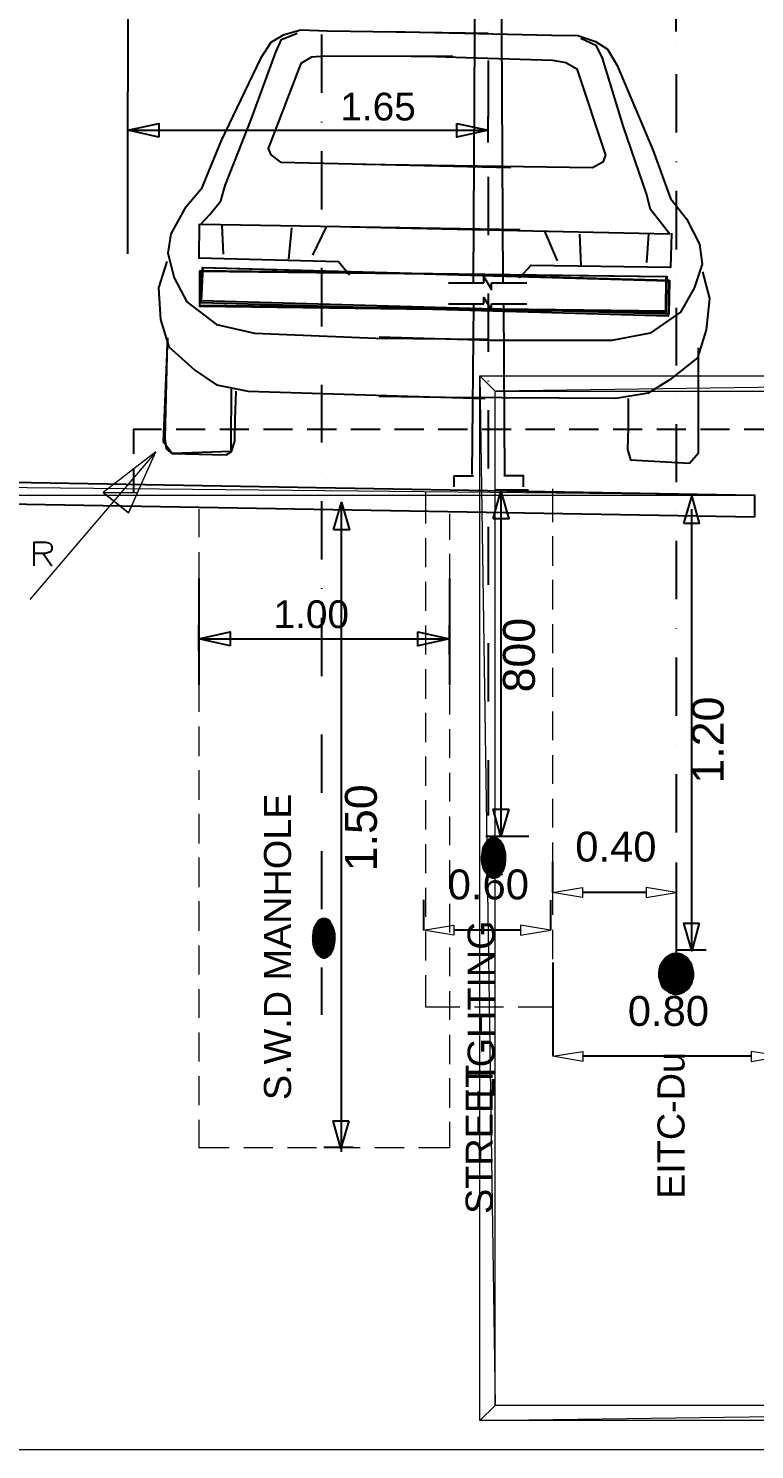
# Model space of a CAD drawing. Header units: inches. Extents: x 11 to 850, y 10 to 598.
# Drawn here: x 481.8 to 578, y 304.1 to 492.6 of the extents above; entities that cross this region are included whole.
import ezdxf

# ---------------------------------------------------------------- set-up
doc = ezdxf.new("R2010")
doc.units = ezdxf.units.IN
doc.header["$MEASUREMENT"] = 0
doc.layers.add('PDF_Geometry', color=7, linetype='Continuous')
doc.layers.add('PDF_Text', color=7, linetype='Continuous')
doc.styles.add('PDF Arial', font='arial.ttf')

msp = doc.modelspace()

# ---------------------------------------------------------------- linework, layer by layer
at = {"layer": 'PDF_Geometry', "lineweight": 0}
for points in [[(14.51, 304.11), (742.33, 304.11), (742.33, 594.5), (14.51, 594.5), (14.51, 304.11)], [(498.7, 436.4), (491.68, 431), (496.23, 431), (498.7, 436.4)], [(491.68, 431), (496.23, 431), (495.06, 428.33), (491.68, 431)], [(555.22, 378.65), (555.22, 377.34), (551.25, 378), (555.22, 378.65)], [(563.67, 378.65), (563.67, 377.34), (567.64, 378), (563.67, 378.65)], [(538.18, 373.64), (538.18, 372.34), (534.15, 372.99), (538.18, 373.64)], [(547.02, 373.64), (547.02, 372.34), (550.99, 372.99), (547.02, 373.64)], [(555.28, 356.92), (555.28, 355.56), (551.32, 356.27), (555.28, 356.92)], [(577.59, 356.92), (577.59, 355.56), (581.62, 356.27), (577.59, 356.92)]]:
    msp.add_lwpolyline(points, dxfattribs=at)
at = {"layer": 'PDF_Geometry', "color": 6, "lineweight": 25}
for points in [[(526.41, 571.41), (536.81, 569.46), (538.05, 568.29), (544.1, 567.83), (544.68, 458.83)], [(540.78, 458.83), (541.37, 564.97), (534.28, 565.49)], [(537.46, 458.83), (542.15, 458.83)], [(542.15, 458.83), (542.15, 459.62), (543.19, 457.92), (543.19, 458.83)], [(543.19, 458.83), (547.87, 458.83)], [(537.46, 456.04), (542.15, 456.04)], [(540.78, 456.04), (540.58, 433.41)], [(542.15, 456.04), (542.15, 456.88), (543.19, 455.19), (543.19, 456.04)], [(543.19, 456.04), (547.87, 456.04)], [(544.75, 456.04), (544.88, 433.15)], [(499.42, 439.39), (495.71, 439.39), (495.71, 436.14)], [(505.21, 439.39), (501.37, 439.39)], [(510.99, 439.39), (507.16, 439.39)], [(516.78, 439.39), (512.94, 439.39)], [(522.63, 439.39), (518.73, 439.39)], [(528.42, 439.39), (524.52, 439.39)], [(534.21, 439.39), (530.31, 439.39)], [(540, 439.39), (536.1, 439.39)], [(545.79, 439.39), (541.89, 439.39)], [(551.58, 439.39), (547.67, 439.39)], [(557.36, 439.39), (553.46, 439.39)], [(563.15, 439.39), (559.32, 439.39)], [(568.94, 439.39), (565.1, 439.39)], [(574.73, 439.39), (570.89, 439.39)], [(580.39, 439.39), (576.68, 439.39)], [(495.71, 434.25), (495.71, 431)], [(538.24, 431.78), (538.24, 433.21), (540.78, 433.21)], [(547.41, 431.78), (547.41, 433.21), (544.94, 433.21)], [(541.95, 383.07), (543.97, 385.08)], [(541.95, 382.87), (544.1, 385.02)], [(541.95, 382.68), (544.16, 384.89)], [(541.95, 382.48), (544.29, 384.82)], [(541.95, 382.29), (544.36, 384.69)], [(541.95, 382.09), (544.42, 384.56)], [(542.02, 383.33), (543.84, 385.15)], [(542.02, 381.96), (544.55, 384.43)], [(542.08, 383.59), (543.71, 385.21)], [(542.15, 383.85), (543.51, 385.21)], [(542.21, 384.11), (543.32, 385.21)], [(542.41, 384.5), (543.06, 385.15)], [(542.02, 381.77), (544.62, 384.3)], [(542.08, 381.57), (544.68, 384.17)], [(542.08, 381.44), (544.68, 384.04)], [(542.15, 381.31), (544.75, 383.91)], [(542.21, 381.12), (544.81, 383.78)], [(542.28, 380.99), (544.88, 383.59)], [(542.28, 380.86), (544.88, 383.46)], [(542.41, 380.73), (544.94, 383.26)], [(542.47, 380.6), (544.94, 383.13)], [(542.54, 380.53), (544.94, 382.94)], [(542.6, 380.4), (544.94, 382.74)], [(542.73, 380.27), (544.94, 382.55)], [(542.8, 380.21), (544.94, 382.35)], [(542.93, 380.14), (544.94, 382.16)], [(543.06, 380.01), (544.94, 381.9)], [(543.19, 380.01), (544.88, 381.7)], [(543.32, 379.95), (544.81, 381.44)], [(543.51, 379.95), (544.75, 381.12)], [(543.77, 380.01), (544.55, 380.79)]]:
    msp.add_lwpolyline(points, dxfattribs=at)
at = {"layer": 'PDF_Geometry', "lineweight": 25}
for points in [[(494.99, 547.02), (494.99, 484.2)], [(567.64, 492.13), (567.64, 499.16)], [(542.73, 492.2), (542.73, 492.2)], [(520.62, 491.74), (520.62, 484)], [(542.73, 488.3), (542.73, 480.62)], [(494.99, 462.67), (494.99, 484.2)], [(542.73, 477.44), (542.73, 480.88), (542.73, 480.88)], [(499.09, 478.15), (494.99, 479.06), (499.09, 479.97), (499.09, 478.15)], [(494.99, 479.06), (542.73, 479.06)], [(520.62, 480.17), (520.62, 480.1)], [(538.57, 479.97), (542.73, 479.06), (538.57, 478.15), (538.57, 479.97)], [(520.62, 476.26), (520.62, 468.53)], [(542.73, 476.72), (542.73, 476.72)], [(542.73, 472.88), (542.73, 465.14)], [(520.62, 464.69), (520.62, 464.69)], [(520.62, 460.79), (520.62, 453.05)], [(542.73, 461.24), (542.73, 461.24)], [(542.73, 457.4), (542.73, 449.66)], [(520.62, 449.21), (520.62, 449.21)], [(520.62, 445.31), (520.62, 437.63)], [(542.73, 445.83), (542.73, 445.76)], [(542.73, 441.93), (542.73, 434.19)], [(520.62, 433.73), (520.62, 433.73)], [(520.62, 429.89), (520.62, 422.15)], [(522.24, 426.06), (523.29, 429.7), (524.33, 426.06), (522.24, 426.06)], [(523.29, 343.59), (523.29, 429.7)], [(542.73, 430.35), (542.73, 430.35)], [(543.38, 427.55), (544.42, 431.19), (545.46, 427.55), (543.38, 427.55)], [(548.06, 431.32), (543.64, 431.32)], [(544.42, 430.54), (544.42, 385.41)], [(568.68, 426.9), (569.72, 430.48), (570.7, 426.9), (568.68, 426.9)], [(569.72, 370.26), (569.72, 428.79)], [(542.73, 426.45), (542.73, 418.77)], [(482.57, 421.31), (482.57, 424.43), (484.07, 424.43), (484.59, 424.3), (484.78, 424.11), (484.91, 423.85), (484.91, 423.52), (484.78, 423.26), (484.59, 423.13), (484.07, 422.94), (482.57, 422.94)], [(483.74, 422.94), (484.91, 421.31)], [(504.36, 419.62), (504.36, 405.51)], [(537.59, 419.62), (537.59, 405.51)], [(520.62, 418.32), (520.62, 418.25)], [(542.73, 414.87), (542.73, 414.87)], [(504.36, 409.99), (504.36, 413.44)], [(520.62, 414.42), (520.62, 406.68)], [(537.59, 409.54), (537.59, 413.44)], [(508.52, 410.71), (504.36, 411.62), (508.52, 412.53), (508.52, 410.71)], [(504.36, 411.62), (537.59, 411.62)], [(533.43, 412.53), (537.59, 411.62), (533.43, 410.71), (533.43, 412.53)], [(542.73, 411.03), (542.73, 403.29)], [(520.62, 402.84), (520.62, 402.84)], [(520.62, 398.94), (520.62, 391.2)], [(542.73, 399.39), (542.73, 399.39)], [(542.73, 395.55), (542.73, 388.21)], [(545.46, 389.05), (544.42, 385.41), (543.38, 389.05), (545.46, 389.05)], [(520.62, 387.36), (520.62, 387.36)], [(548.13, 385.41), (542.41, 385.41)], [(520.62, 383.46), (520.62, 375.78)], [(551.25, 382.03), (551.25, 378)], [(567.64, 381.96), (567.64, 378)], [(534.15, 377.02), (534.15, 372.99)], [(550.99, 376.95), (550.99, 372.99)], [(563.67, 378), (555.22, 378)], [(570.7, 373.9), (569.72, 370.26), (568.68, 373.9), (570.7, 373.9)], [(520.62, 371.88), (520.62, 371.88)], [(547.02, 372.99), (538.18, 372.99)], [(571.61, 370.32), (567.64, 370.32)], [(520.62, 368.04), (520.62, 361.74)], [(551.32, 368.7), (551.32, 356.27)], [(534.41, 362.84), (534.41, 362.84)], [(551.25, 362.84), (551.25, 362.84)], [(577.59, 356.27), (555.28, 356.27)], [(524.26, 347.69), (523.22, 344.05), (522.18, 347.69), (524.26, 347.69)], [(524.85, 344.18), (520.94, 344.18)]]:
    msp.add_lwpolyline(points, dxfattribs=at)
at = {"layer": 'PDF_Geometry', "color": 14, "lineweight": 25, "true_color": 0x950000}
for points in [[(542.73, 491.87), (521.4, 492.2), (517.89, 492.33), (515.55, 491.68), (513.92, 490.7), (512.55, 488.56), (507.35, 477.7), (504.69, 471.26), (502.54, 468.66), (500.65, 465.34), (500.26, 462.74), (501.11, 459.49), (502.8, 456.3), (506.7, 453.31), (511.77, 452.14), (527.84, 451.49), (542.6, 451.36)], [(546.96, 465.86), (504.62, 466.57), (505.86, 467.87), (507.29, 469.7), (507.87, 471.71), (511.32, 480.49), (514.57, 489.4), (515.35, 491.09), (517.43, 491.94)], [(529.79, 492.13), (551.12, 491.68), (554.63, 491.61), (556.97, 490.83), (558.53, 489.79), (559.84, 487.65), (564.58, 476.46), (566.92, 470.02), (569.01, 467.29), (570.76, 463.97), (571.09, 461.31), (570.05, 458.12), (568.23, 454.93), (564.19, 452.14), (559.12, 451.16), (543.06, 451.16), (528.29, 451.62)], [(524.52, 466.25), (566.79, 465.34), (565.69, 466.7), (564.26, 468.53), (563.74, 470.61), (560.68, 479.52), (557.88, 488.62), (557.1, 490.25), (555.02, 491.22)], [(538.05, 488.82), (532.52, 488.82), (521.07, 488.88), (519.32, 488.75), (517.89, 487.91), (513.59, 476.65), (513.92, 475.81), (515.22, 474.83), (545.72, 474.12)], [(534.41, 488.88), (539.8, 488.69), (551.25, 488.36), (553.01, 488.04), (554.5, 487.19), (558.27, 475.74), (557.95, 474.83), (556.58, 474.05), (526.08, 474.51)], [(504.42, 466.64), (504.36, 462.15), (522.9, 461.63), (524.33, 459.88)], [(507.42, 466.44), (507.61, 462.61)], [(516.65, 466.12), (516.26, 461.96)], [(521.27, 466.25), (519.45, 462.48)], [(550.21, 465.66), (551.9, 461.76)], [(567.05, 465.4), (566.92, 460.85), (548.39, 461.11), (546.83, 459.42)], [(554.83, 465.27), (555.02, 461.18)], [(564, 465.34), (563.74, 461.5)], [(500.13, 461.63), (499.03, 458.18), (499.29, 453.96), (500.39, 450.32), (503.84, 447.26), (506.7, 445.31), (510.93, 444.46), (533.56, 443.75), (542.34, 443.49)], [(504.49, 460.4), (504.49, 455.84), (566.27, 455.13), (566.34, 459.62), (504.49, 460.4)], [(504.55, 460.33), (504.49, 455.71), (566.34, 454.93), (566.47, 459.62), (504.55, 460.33)], [(566.66, 459.09), (566.6, 454.41), (504.69, 456.17), (504.88, 460.85), (566.66, 459.09)], [(566.79, 459.16), (566.66, 454.67), (504.75, 456.43), (504.95, 460.85), (566.79, 459.16)], [(571.15, 460.27), (572.06, 456.75), (571.61, 452.59), (570.5, 448.88), (566.86, 446.02), (563.93, 444.2), (559.64, 443.49), (537.07, 443.62), (528.29, 443.75)], [(509.3, 444.46), (509.17, 440.69), (509.11, 437.83), (508.65, 436.46), (500.85, 436.2), (499.68, 437.7), (500.26, 451.55)], [(500.2, 451.03), (499.87, 438.22), (500.07, 436.79), (500.78, 436.2), (508, 436.01), (508.65, 436.4), (508.65, 437.63), (508.72, 444.72)], [(561.27, 443.49), (561.27, 439.65), (561.2, 436.72), (561.59, 435.36), (569.4, 434.9), (570.63, 436.27), (570.63, 450.19)]]:
    msp.add_lwpolyline(points, dxfattribs=at)
at = {"layer": 'PDF_Geometry', "color": 202, "lineweight": 25, "true_color": 0x8a00b8}
for points in [[(567.64, 490.31), (567.64, 490.31)], [(567.64, 486.48), (567.64, 478.74)], [(567.64, 474.9), (567.64, 474.83)], [(567.64, 471), (567.64, 463.26)], [(567.64, 459.42), (567.64, 459.42)], [(567.64, 455.52), (567.64, 447.84)], [(567.64, 443.94), (567.64, 443.94)], [(567.64, 440.1), (567.64, 432.37)], [(567.64, 428.46), (567.64, 428.46)], [(567.64, 424.63), (567.64, 416.89)], [(567.64, 413.05), (567.64, 412.98)], [(567.64, 409.15), (567.64, 401.41)], [(567.64, 397.57), (567.64, 397.57)], [(567.64, 393.67), (567.64, 385.93)], [(567.64, 382.09), (567.64, 382.09)], [(567.64, 378.19), (567.64, 369.22)], [(565.43, 367.39), (567.9, 369.8)], [(565.43, 367.2), (568.03, 369.8)], [(565.43, 367), (568.23, 369.74)], [(565.43, 366.81), (568.36, 369.67)], [(565.49, 367.59), (567.7, 369.87)], [(565.49, 367.85), (567.51, 369.8)], [(565.49, 366.61), (568.49, 369.67)], [(565.49, 366.48), (568.62, 369.61)], [(565.56, 368.11), (567.25, 369.8)], [(565.56, 366.35), (568.75, 369.48)], [(565.62, 366.16), (568.88, 369.41)], [(565.69, 368.44), (566.99, 369.74)], [(565.69, 366.03), (568.94, 369.35)], [(565.95, 368.83), (566.6, 369.48)], [(565.69, 365.9), (569.07, 369.22)], [(565.75, 365.77), (569.14, 369.15)], [(565.88, 365.64), (569.27, 369.02)], [(565.95, 365.51), (569.33, 368.89)], [(566.01, 365.38), (569.4, 368.83)], [(566.08, 365.31), (569.46, 368.7)], [(566.21, 365.18), (569.53, 368.57)], [(566.27, 365.12), (569.59, 368.44)], [(566.4, 364.99), (569.66, 368.3)], [(566.53, 364.92), (569.72, 368.11)], [(566.6, 364.86), (569.79, 367.98)], [(566.73, 364.79), (569.79, 367.85)], [(566.86, 364.73), (569.85, 367.65)], [(566.99, 364.66), (569.85, 367.46)], [(567.18, 364.6), (569.85, 367.33)], [(567.31, 364.6), (569.85, 367.13)], [(567.51, 364.53), (569.85, 366.87)], [(567.7, 364.53), (569.85, 366.68)], [(567.9, 364.53), (569.79, 366.42)], [(568.16, 364.6), (569.72, 366.16)], [(568.49, 364.73), (569.53, 365.83)]]:
    msp.add_lwpolyline(points, dxfattribs=at)
at = {"layer": 'PDF_Geometry', "color": 3, "lineweight": 0}
for points in [[(499.09, 479.97), (494.99, 479.06), (499.09, 479.06), (499.09, 479.97)], [(494.99, 479.06), (499.09, 479.06), (499.09, 478.15), (494.99, 479.06)], [(538.57, 479.97), (538.57, 479.06), (542.73, 479.06), (538.57, 479.97)], [(538.57, 479.97), (542.73, 479.06), (542.73, 479.06), (538.57, 479.97)], [(538.57, 479.06), (542.73, 479.06), (538.57, 478.15), (538.57, 479.06)], [(523.29, 429.7), (522.24, 426.06), (524.33, 426.06), (523.29, 429.7)], [(544.42, 431.19), (543.38, 427.55), (545.46, 427.55), (544.42, 431.19)], [(569.72, 430.48), (568.68, 426.9), (570.7, 426.9), (569.72, 430.48)], [(522.24, 426.06), (524.33, 426.06), (524.33, 426.06), (522.24, 426.06)], [(568.68, 426.9), (570.7, 426.9), (570.7, 426.9), (568.68, 426.9)], [(508.52, 412.53), (504.36, 411.62), (508.52, 411.62), (508.52, 412.53)], [(504.36, 411.62), (508.52, 411.62), (508.52, 410.71), (504.36, 411.62)], [(533.43, 412.53), (533.43, 411.62), (537.59, 411.62), (533.43, 412.53)], [(533.43, 410.71), (533.43, 410.71), (533.43, 411.62), (533.43, 410.71)], [(533.43, 410.71), (533.43, 411.62), (537.59, 411.62), (533.43, 410.71)], [(545.46, 389.05), (545.46, 389.05), (543.38, 389.05), (545.46, 389.05)], [(545.46, 389.05), (543.38, 389.05), (545.46, 389.05)], [(543.38, 389.05), (545.46, 389.05), (544.42, 385.41), (543.38, 389.05)], [(568.68, 373.9), (570.7, 373.9), (569.72, 370.26), (568.68, 373.9)], [(524.26, 347.69), (524.26, 347.69), (522.18, 347.69), (524.26, 347.69)], [(524.26, 347.69), (522.18, 347.69), (523.22, 344.05), (524.26, 347.69)]]:
    msp.add_lwpolyline(points, dxfattribs=at)
at = {"layer": 'PDF_Geometry', "color": 1, "lineweight": 0}
for points in [[(689.65, 446.48), (543.64, 444.46), (541.63, 446.48), (689.65, 446.48)], [(543.64, 444.46), (541.63, 446.48), (543.64, 309.97), (543.64, 444.46)], [(541.63, 446.48), (543.64, 309.97), (541.63, 307.95), (541.63, 446.48)], [(687.63, 444.46), (689.65, 446.48), (543.64, 444.46), (687.63, 444.46)], [(543.64, 309.97), (541.63, 307.95), (687.63, 309.97), (543.64, 309.97)], [(541.63, 307.95), (687.63, 309.97), (689.65, 307.95), (541.63, 307.95)]]:
    msp.add_lwpolyline(points, dxfattribs=at)
at = {"layer": 'PDF_Geometry', "color": 251, "lineweight": 25, "true_color": 0x545454}
msp.add_lwpolyline([(578.05, 427.75), (179.25, 434.71), (179.25, 437.63), (578.05, 430.67), (578.05, 427.75)], dxfattribs=at)
at = {"layer": 'PDF_Geometry', "lineweight": 20}
for points in [[(578.05, 430.67), (179.25, 437.63)], [(498.7, 436.4), (481.99, 416.82)], [(495.06, 428.33), (498.7, 436.4), (491.68, 431), (495.06, 428.33)], [(578.05, 427.75), (179.25, 434.71)]]:
    msp.add_lwpolyline(points, dxfattribs=at)
at = {"layer": 'PDF_Geometry', "color": 251, "lineweight": 0, "true_color": 0x545454}
for points in [[(179.25, 434.71), (411.88, 430.67), (578.05, 430.67), (179.25, 434.71)], [(179.25, 434.71), (345.48, 434.71), (578.05, 430.67), (179.25, 434.71)], [(411.88, 430.67), (578.05, 430.67), (578.05, 427.75), (411.88, 430.67)]]:
    msp.add_lwpolyline(points, dxfattribs=at)
at = {"layer": 'PDF_Geometry', "color": 6, "lineweight": 20}
for points in [[(534.41, 431.06), (534.41, 426.9)], [(551.25, 431.52), (551.25, 427.1)], [(534.41, 424.95), (534.41, 421.11)], [(551.25, 425.21), (551.25, 421.31)], [(534.41, 419.16), (534.41, 415.33)], [(551.25, 419.42), (551.25, 415.52)], [(534.41, 413.37), (534.41, 409.54)], [(551.25, 413.57), (551.25, 409.73)], [(534.41, 407.59), (534.41, 403.68)], [(551.25, 407.78), (551.25, 403.94)], [(534.41, 401.8), (534.41, 397.9)], [(551.25, 401.99), (551.25, 398.16)], [(534.41, 396.01), (534.41, 392.11)], [(551.25, 396.21), (551.25, 392.37)], [(534.41, 390.22), (534.41, 386.32)], [(551.25, 390.42), (551.25, 386.58)], [(551.25, 384.63), (551.25, 380.79)], [(534.41, 384.37), (534.41, 380.53)], [(551.25, 378.84), (551.25, 375)], [(534.41, 378.58), (534.41, 374.74)], [(534.41, 372.79), (534.41, 368.96)], [(551.25, 373.05), (551.25, 369.15)], [(534.41, 367), (534.41, 362.84)], [(551.25, 367.26), (551.25, 362.84)], [(534.41, 362.84), (538.96, 362.84)], [(540.91, 362.84), (544.75, 362.84)], [(546.7, 362.84), (551.25, 362.84)]]:
    msp.add_lwpolyline(points, dxfattribs=at)
at = {"layer": 'PDF_Geometry', "color": 30, "lineweight": 20}
for points in [[(504.36, 428.79), (504.36, 425.08)], [(537.59, 428.2), (537.59, 424.76)], [(504.36, 423.13), (504.36, 419.29)], [(537.59, 422.87), (537.59, 418.97)], [(504.36, 417.34), (504.36, 413.5)], [(537.59, 417.08), (537.59, 413.18)], [(504.36, 411.55), (504.36, 407.72)], [(537.59, 411.29), (537.59, 407.39)], [(504.36, 405.77), (504.36, 401.93)], [(537.59, 405.44), (537.59, 401.6)], [(504.36, 399.98), (504.36, 396.08)], [(537.59, 399.65), (537.59, 395.82)], [(504.36, 394.19), (504.36, 390.29)], [(537.59, 393.86), (537.59, 390.03)], [(504.36, 388.4), (504.36, 384.5)], [(537.59, 388.08), (537.59, 384.24)], [(504.36, 382.61), (504.36, 378.71)], [(537.59, 382.29), (537.59, 378.45)], [(504.36, 376.82), (504.36, 372.92)], [(537.59, 376.5), (537.59, 372.66)], [(520.94, 374.55), (520.68, 374.55), (520.42, 374.42), (520.16, 374.16), (519.9, 373.83), (519.71, 373.44), (519.58, 373.05), (519.51, 372.53), (519.45, 372.08), (519.45, 371.56), (519.51, 371.04), (519.64, 370.58), (519.84, 370.19), (520.03, 369.87), (520.29, 369.61), (520.55, 369.41), (520.81, 369.28), (521.07, 369.28), (521.4, 369.41), (521.66, 369.61), (521.92, 369.87), (522.11, 370.19), (522.24, 370.58), (522.37, 371.04), (522.44, 371.56), (522.44, 372.08), (522.44, 372.53), (522.31, 373.05), (522.18, 373.44), (521.98, 373.83), (521.79, 374.16), (521.53, 374.42), (521.27, 374.55), (520.94, 374.55)], [(504.36, 370.97), (504.36, 367.13)], [(537.59, 370.71), (537.59, 366.87)], [(504.36, 365.18), (504.36, 361.35)], [(537.59, 364.92), (537.59, 361.09)], [(504.36, 359.4), (504.36, 355.56)], [(537.59, 359.13), (537.59, 355.23)], [(504.36, 353.61), (504.36, 349.77)], [(537.59, 353.35), (537.59, 349.44)], [(504.36, 347.82), (504.36, 344.11)], [(537.59, 347.56), (537.59, 344.11)], [(508.39, 344.11), (504.36, 344.11)], [(514.18, 344.11), (510.34, 344.11)], [(519.97, 344.11), (516.13, 344.11)], [(525.76, 344.11), (521.92, 344.11)], [(531.61, 344.11), (527.71, 344.11)], [(537.59, 344.11), (533.5, 344.11)]]:
    msp.add_lwpolyline(points, dxfattribs=at)
at = {"layer": 'PDF_Geometry', "color": 6, "lineweight": 40}
msp.add_lwpolyline([(543.45, 385.21), (543.19, 385.15), (542.93, 385.02), (542.67, 384.82), (542.41, 384.5), (542.21, 384.11), (542.08, 383.65), (542.02, 383.2), (541.95, 382.68), (541.95, 382.22), (542.02, 381.7), (542.15, 381.25), (542.34, 380.86), (542.54, 380.53), (542.8, 380.21), (543.06, 380.08), (543.32, 379.95), (543.58, 379.95), (543.9, 380.08), (544.16, 380.21), (544.42, 380.53), (544.62, 380.86), (544.75, 381.25), (544.88, 381.7), (544.94, 382.22), (544.94, 382.68), (544.94, 383.2), (544.81, 383.65), (544.68, 384.11), (544.49, 384.5), (544.29, 384.82), (544.03, 385.02), (543.77, 385.15), (543.45, 385.21)], dxfattribs=at)
at = {"layer": 'PDF_Geometry', "color": 30, "lineweight": 25}
for points in [[(519.45, 372.34), (521.53, 374.35)], [(519.45, 372.14), (521.66, 374.29)], [(519.45, 371.95), (521.72, 374.22)], [(519.45, 371.75), (521.85, 374.09)], [(519.45, 371.56), (521.92, 373.96)], [(519.51, 372.79), (521.27, 374.55)], [(519.51, 372.53), (521.4, 374.48)], [(519.51, 371.36), (521.98, 373.9)], [(519.51, 371.17), (522.05, 373.77)], [(519.51, 371.04), (522.11, 373.64)], [(519.58, 373.05), (521.14, 374.55)], [(519.58, 370.84), (522.18, 373.51)], [(519.64, 373.31), (520.94, 374.55)], [(519.64, 370.71), (522.24, 373.31)], [(519.64, 370.58), (522.31, 373.18)], [(519.84, 373.64), (520.68, 374.55)], [(519.71, 370.45), (522.31, 373.05)], [(519.77, 370.26), (522.37, 372.86)], [(519.84, 370.13), (522.37, 372.73)], [(519.9, 370), (522.44, 372.53)], [(519.97, 369.93), (522.44, 372.4)], [(520.1, 369.8), (522.44, 372.21)], [(520.16, 369.67), (522.5, 372.01)], [(520.23, 369.61), (522.44, 371.82)], [(520.36, 369.48), (522.44, 371.62)], [(520.49, 369.41), (522.44, 371.36)], [(520.62, 369.35), (522.37, 371.17)], [(520.75, 369.28), (522.37, 370.91)], [(520.94, 369.28), (522.31, 370.65)], [(521.14, 369.28), (522.18, 370.32)], [(521.46, 369.48), (521.92, 369.87)]]:
    msp.add_lwpolyline(points, dxfattribs=at)
at = {"layer": 'PDF_Geometry', "color": 202, "lineweight": 40, "true_color": 0x8a00b8}
msp.add_lwpolyline([(567.64, 369.87), (567.25, 369.8), (566.86, 369.67), (566.47, 369.41), (566.14, 369.09), (565.82, 368.7), (565.62, 368.3), (565.49, 367.78), (565.43, 367.33), (565.43, 366.81), (565.56, 366.35), (565.75, 365.83), (565.95, 365.44), (566.27, 365.12), (566.66, 364.86), (567.05, 364.66), (567.44, 364.53), (567.83, 364.53), (568.29, 364.66), (568.68, 364.86), (569.01, 365.12), (569.33, 365.44), (569.59, 365.83), (569.72, 366.35), (569.85, 366.81), (569.85, 367.33), (569.79, 367.78), (569.66, 368.3), (569.46, 368.7), (569.2, 369.09), (568.88, 369.41), (568.49, 369.67), (568.09, 369.8), (567.64, 369.87)], dxfattribs=at)

# ---------------------------------------------------------------- texts
at = {"layer": 'PDF_Text', "attachment_point": 7, "style": 'PDF Arial'}
for s, insert, char_height in [('\\W1.001086;1.65', (523.13, 480.3), 3.6778), ('\\W1.001125;1.00', (514.28, 412.99), 3.6778), ('\\W1.001136;0.40', (554.28, 382.03), 3.9571), ('\\W1.001136;0.60', (537.37, 377.02), 3.9571), ('\\W1.001136;0.80', (561.24, 360.24), 3.9571)]:
    msp.add_mtext(s, dxfattribs=dict(at, insert=insert, char_height=char_height))
at = {"layer": 'PDF_Text', "attachment_point": 7, "rotation": 90, "style": 'PDF Arial'}
for s, insert, char_height in [('\\W1.001335;800', (548.98, 404.51), 4.2364), ('\\W1.001125;1.20', (574.02, 392.43), 4.2364), ('\\W1.001125;1.50', (528.04, 380.79), 4.2364), ('\\W1.000863;S.W.D MANHOLE', (516.65, 350.45), 3.5847), ('\\W1.000649;LIGHTING', (543.64, 350.62), 3.5847), ('\\W1.000644;EITC-Du', (568.81, 337.35), 3.5847), ('\\W1.000963;STREET', (543.38, 335.36), 3.5847)]:
    msp.add_mtext(s, dxfattribs=dict(at, insert=insert, char_height=char_height))

doc.saveas('drawing.dxf')
